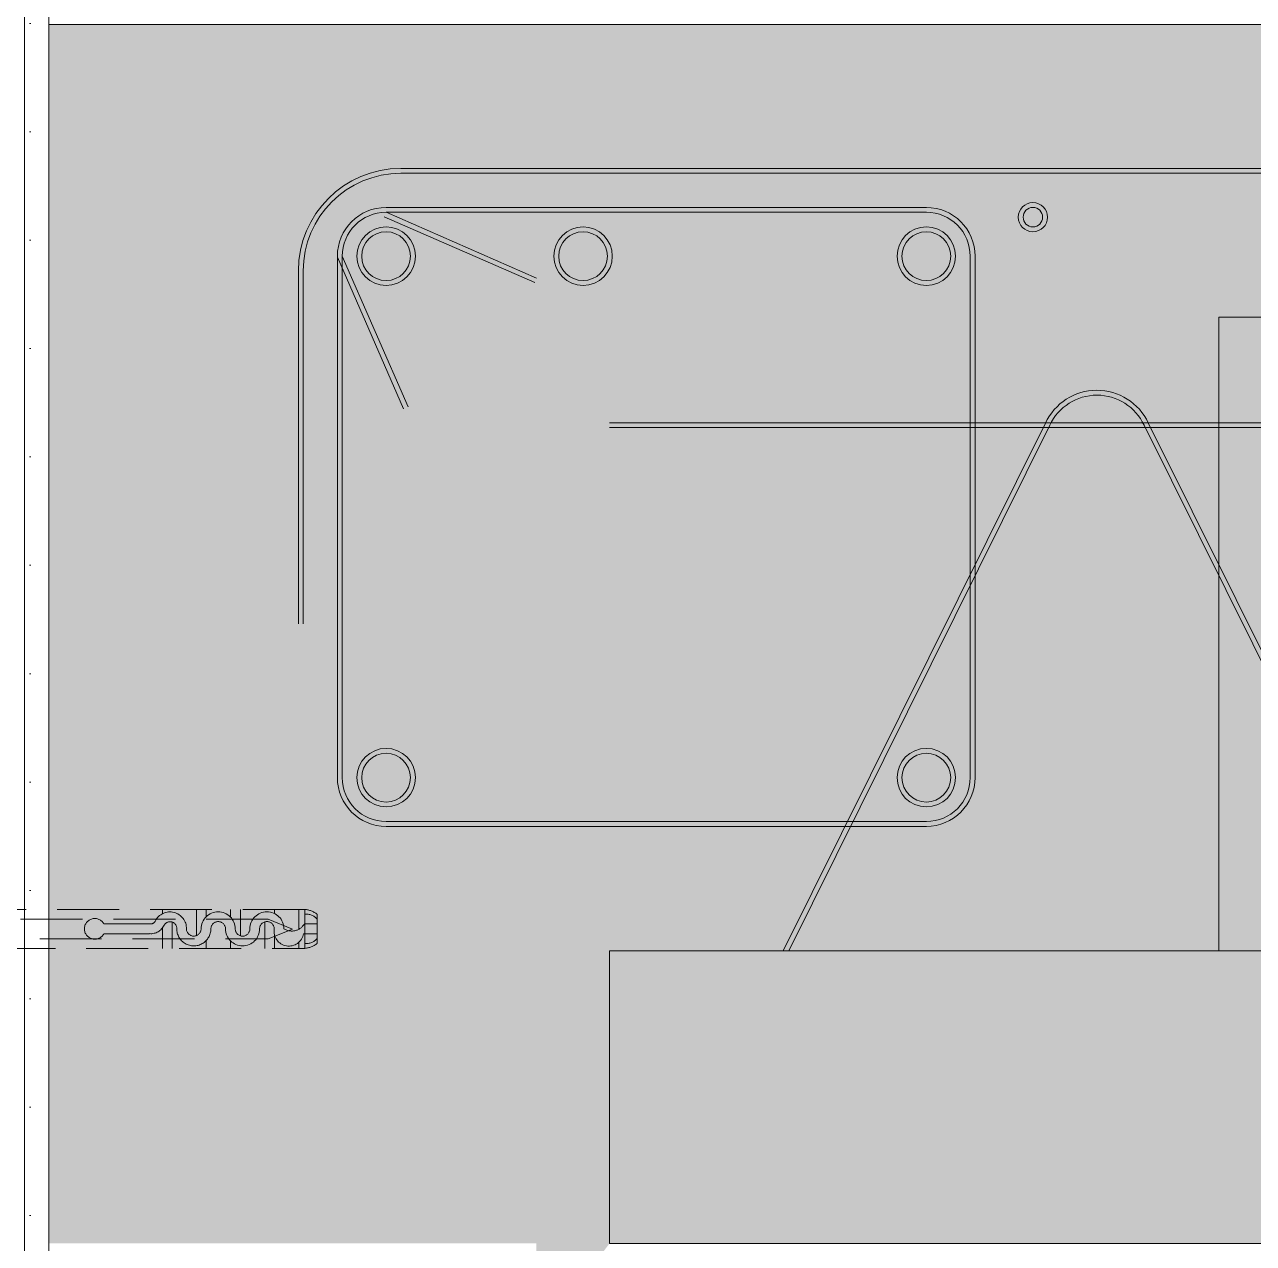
# Model space of a CAD drawing. Header units: millimetres. Extents: x 3755 to 11066, y 2401 to 4339.
# Drawn here: x 9037.3 to 9289.4, y 3423.8 to 3673.8 of the extents above; entities that cross this region are included whole.
import ezdxf

# ---------------------------------------------------------------- set-up
doc = ezdxf.new("R2010")
doc.units = ezdxf.units.MM
doc.linetypes.add('IMPORT-DASHED', pattern=[19.05, 12.7, -6.35])
for name, color, linetype, lineweight in [('A-DETL', 90, 'Continuous', 18), ('A-DETL-GENF', 92, 'Continuous', 18), ('A-DETL-THIN', 151, 'Continuous', 18)]:
    doc.layers.add(name, color=color, linetype=linetype, lineweight=lineweight)

msp = doc.modelspace()

# ---------------------------------------------------------------- hatches: boundary and pattern name
at = {"layer": 'A-DETL-GENF'}
h = msp.add_hatch(dxfattribs=at)
h.set_pattern_fill('FP_9', color=3, style=0, pattern_type=2)
h.set_pattern_definition([(0, (-3068.054, -4604.396), (5.556, 11.112), [0, -11.112])])
h.paths.add_polyline_path([(9042.32, 3173.84), (9042.32, 4054.84), (9037.32, 4054.84), (9037.32, 3173.84)])
for color, points in [(254, [(9142.32, 3403.78), (9157.32, 3423.84), (9157.32, 3483.84), (9282.32, 3483.84), (9282.32, 3613.84), (9952.32, 3613.84), (9952.32, 3673.84), (9042.32, 3673.84), (9042.32, 3423.84), (9142.32, 3423.84), (9142.32, 3411.84)]), (30, [(9532.32, 3483.84), (9532.32, 3613.84), (9282.32, 3613.84), (9282.32, 3483.84), (9407.32, 3483.84)]), (30, [(9407.32, 3423.84), (9407.32, 3483.84), (9157.32, 3483.84), (9157.32, 3423.84), (9282.32, 3423.84)])]:
    msp.add_hatch(color=color, dxfattribs=at).paths.add_polyline_path(points)

# ---------------------------------------------------------------- linework, layer by layer
at = {"layer": 'A-DETL'}
for p, q in [((9037.32, 4054.84), (9037.32, 3173.84)), ((9037.32, 4054.84), (9037.32, 3173.84)), ((9042.32, 3173.84), (9042.32, 4054.84)), ((9042.32, 3673.84), (9042.32, 3423.84)), ((9042.32, 3673.84), (9042.32, 3423.84)), ((9114.49, 3644.34), (9952.32, 3644.34)), ((9114.49, 3643.34), (9952.32, 3643.34)), ((9222.32, 3636.34), (9111.49, 3636.34)), ((9222.32, 3635.34), (9111.49, 3635.34)), ((9111.49, 3635.34), (9142.37, 3621.85)), ((9111.09, 3634.43), (9141.97, 3620.93)), ((9101.49, 3626.34), (9101.49, 3519.38)), ((9101.49, 3626.14), (9115.07, 3595.06)), ((9115.99, 3595.46), (9102.49, 3626.34)), ((9102.49, 3626.34), (9102.49, 3519.38)), ((9231.32, 3519.38), (9231.32, 3626.34)), ((9232.32, 3519.38), (9232.32, 3626.34)), ((9093.49, 3623.34), (9093.49, 3550.91)), ((9094.49, 3623.34), (9094.49, 3550.91)), ((9952.32, 3613.84), (9282.32, 3613.84)), ((9282.32, 3613.84), (9952.32, 3613.84)), ((9952.32, 3613.84), (9282.32, 3613.84)), ((9282.32, 3613.84), (9282.32, 3483.84)), ((9282.32, 3483.84), (9282.32, 3613.84)), ((9282.32, 3613.84), (9282.32, 3483.84)), ((9282.32, 3483.84), (9282.32, 3613.84)), ((9282.32, 3613.84), (9952.32, 3613.84)), ((9282.32, 3483.84), (9282.32, 3613.84)), ((9282.32, 3613.84), (9532.32, 3613.84)), ((9282.32, 3483.84), (9282.32, 3613.84)), ((9282.32, 3613.84), (9952.32, 3613.84)), ((9157.32, 3592.17), (9952.32, 3592.17)), ((9157.32, 3591.17), (9952.32, 3591.17)), ((9192.97, 3483.84), (9246.76, 3592.1)), ((9194.09, 3483.84), (9247.66, 3591.67)), ((9266.98, 3591.67), (9320.56, 3483.84)), ((9267.85, 3592.17), (9321.68, 3483.84)), ((9111.49, 3510.38), (9222.32, 3510.38)), ((9111.49, 3509.38), (9222.32, 3509.38)), ((9157.32, 3483.84), (9282.32, 3483.84)), ((9282.32, 3483.84), (9157.32, 3483.84)), ((9157.32, 3483.84), (9157.32, 3423.84)), ((9157.32, 3483.84), (9282.32, 3483.84)), ((9157.32, 3423.84), (9157.32, 3483.84)), ((9157.32, 3423.84), (9157.32, 3483.84)), ((9157.32, 3483.84), (9952.32, 3483.84)), ((9157.32, 3483.84), (9282.32, 3483.84)), ((9157.32, 3423.84), (9157.32, 3483.84)), ((9952.32, 3423.84), (9157.32, 3423.84)), ((9952.32, 3423.84), (9282.32, 3423.84))]:
    msp.add_line(p, q, dxfattribs=at)
at = {"layer": 'A-DETL', "linetype": 'IMPORT-DASHED'}
for p, q in [((9094.82, 3492.37), (8821.26, 3492.37)), ((9065.59, 3491.45), (9065.59, 3492.37)), ((9072.59, 3486.97), (9072.59, 3492.37)), ((9074.59, 3490.87), (9074.59, 3492.37)), ((9079.59, 3490.77), (9079.59, 3492.37)), ((9081.59, 3486.94), (9081.59, 3492.37)), ((9088.59, 3491.51), (9088.59, 3492.37)), ((9093.59, 3488.29), (9093.59, 3492.37)), ((9094.82, 3484.37), (9094.82, 3492.37)), ((9087.31, 3490.34), (8811.82, 3490.34)), ((9063.12, 3489.37), (9053.59, 3489.37)), ((9067.59, 3484.37), (9067.59, 3489.77)), ((9086.59, 3484.37), (9086.59, 3489.8)), ((9092.32, 3488.33), (9087.31, 3490.34)), ((9094.82, 3490.13), (9094.82, 3486.69)), ((9094.82, 3486.69), (9094.82, 3490.13)), ((9097.32, 3489.37), (9094.82, 3489.37)), ((9097.32, 3485.37), (9097.32, 3491.37)), ((9062.96, 3487.37), (9053.59, 3487.37)), ((9065.59, 3484.37), (9065.59, 3488.53)), ((9087.33, 3486.34), (9092.32, 3488.33)), ((9088.59, 3484.37), (9088.59, 3487.14)), ((9097.32, 3487.37), (9094.54, 3487.37)), ((8811.82, 3486.34), (9087.33, 3486.34)), ((8821.39, 3484.37), (9094.82, 3484.37)), ((9074.59, 3484.37), (9074.59, 3485.97)), ((9079.59, 3484.37), (9079.59, 3485.87)), ((9093.59, 3484.37), (9093.59, 3485.62))]:
    msp.add_line(p, q, dxfattribs=at)
at = {"layer": 'A-DETL'}
for centre, radius in [((9244.18, 3634.34), 3), ((9244.18, 3634.34), 2), ((9111.49, 3626.34), 6), ((9111.49, 3626.34), 5), ((9151.9, 3626.34), 6), ((9151.9, 3626.34), 5), ((9222.32, 3626.34), 6), ((9222.32, 3626.34), 5), ((9111.49, 3519.38), 6), ((9111.49, 3519.38), 5), ((9222.32, 3519.38), 6), ((9222.32, 3519.38), 5)]:
    msp.add_circle(centre, radius, dxfattribs=at)
for centre, radius, start, end in [((9114.49, 3623.34), 21, 90, 180), ((9114.49, 3623.34), 20, 90, 180), ((9111.49, 3626.34), 10, 90, 180), ((9111.49, 3626.34), 9, 90, 180), ((9222.32, 3626.34), 10, 0, 90), ((9222.32, 3626.34), 9, 0, 90), ((9257.32, 3587.19), 11.65, 25.2993, 155.0928), ((9257.32, 3587.19), 10.65, 24.9036, 155.0964), ((9111.49, 3519.38), 10, 180, 270), ((9111.49, 3519.38), 9, 180, 270), ((9222.32, 3519.38), 9, 270, 0), ((9222.32, 3519.38), 10, 270, 0)]:
    msp.add_arc(centre, radius, start, end, dxfattribs=at)
at = {"layer": 'A-DETL', "linetype": 'IMPORT-DASHED'}
for centre, radius, start, end in [((9067.16, 3488.46), 3.38, 358.2539, 153.641), ((9077.04, 3488.37), 3.5, 0, 180), ((9087.04, 3488.37), 3.5, 0, 180), ((9094.41, 3487.7), 4.68, 51.4912, 84.9051), ((9051.72, 3488.37), 2.12, 28.0831, 331.9169), ((9063.2, 3490.4), 3.03, 265.5325, 334.8528), ((9063.2, 3490.4), 1.03, 265.5325, 334.8528), ((9067.16, 3488.46), 1.38, 357.2859, 151.8507), ((9077.04, 3488.37), 1.5, 0, 180), ((9087.04, 3488.37), 1.5, 0, 180), ((9092.13, 3490.96), 3.04, 238.4905, 332.1985), ((9095.18, 3488.63), 2.76, 39.0447, 97.3529), ((9072.04, 3488.37), 3.5, 179.6324, 0), ((9072.04, 3488.37), 3.5, 179.6324, 0), ((9072.04, 3488.37), 3.5, 179.6324, 0), ((9072.04, 3488.37), 1.5, 180.5589, 0), ((9082.04, 3488.37), 3.5, 180, 0), ((9082.04, 3488.37), 1.5, 180, 0), ((9091.54, 3487.87), 3.04, 170.5896, 350.4981), ((9095.18, 3488.11), 2.76, 262.6471, 320.9553), ((9094.41, 3489.03), 4.68, 275.0948, 308.5088)]:
    msp.add_arc(centre, radius, start, end, dxfattribs=at)
at = {"layer": 'A-DETL-THIN'}
for p, q in [((9037.32, 4054.84), (9037.32, 3173.84)), ((9292.32, 3673.84), (9042.32, 3673.84)), ((9042.32, 3673.84), (9042.32, 3423.84)), ((9532.32, 3613.84), (9282.32, 3613.84)), ((9282.32, 3613.84), (9282.32, 3483.84)), ((9407.32, 3483.84), (9157.32, 3483.84)), ((9157.32, 3483.84), (9157.32, 3423.84))]:
    msp.add_line(p, q, dxfattribs=at)

doc.saveas('drawing.dxf')
